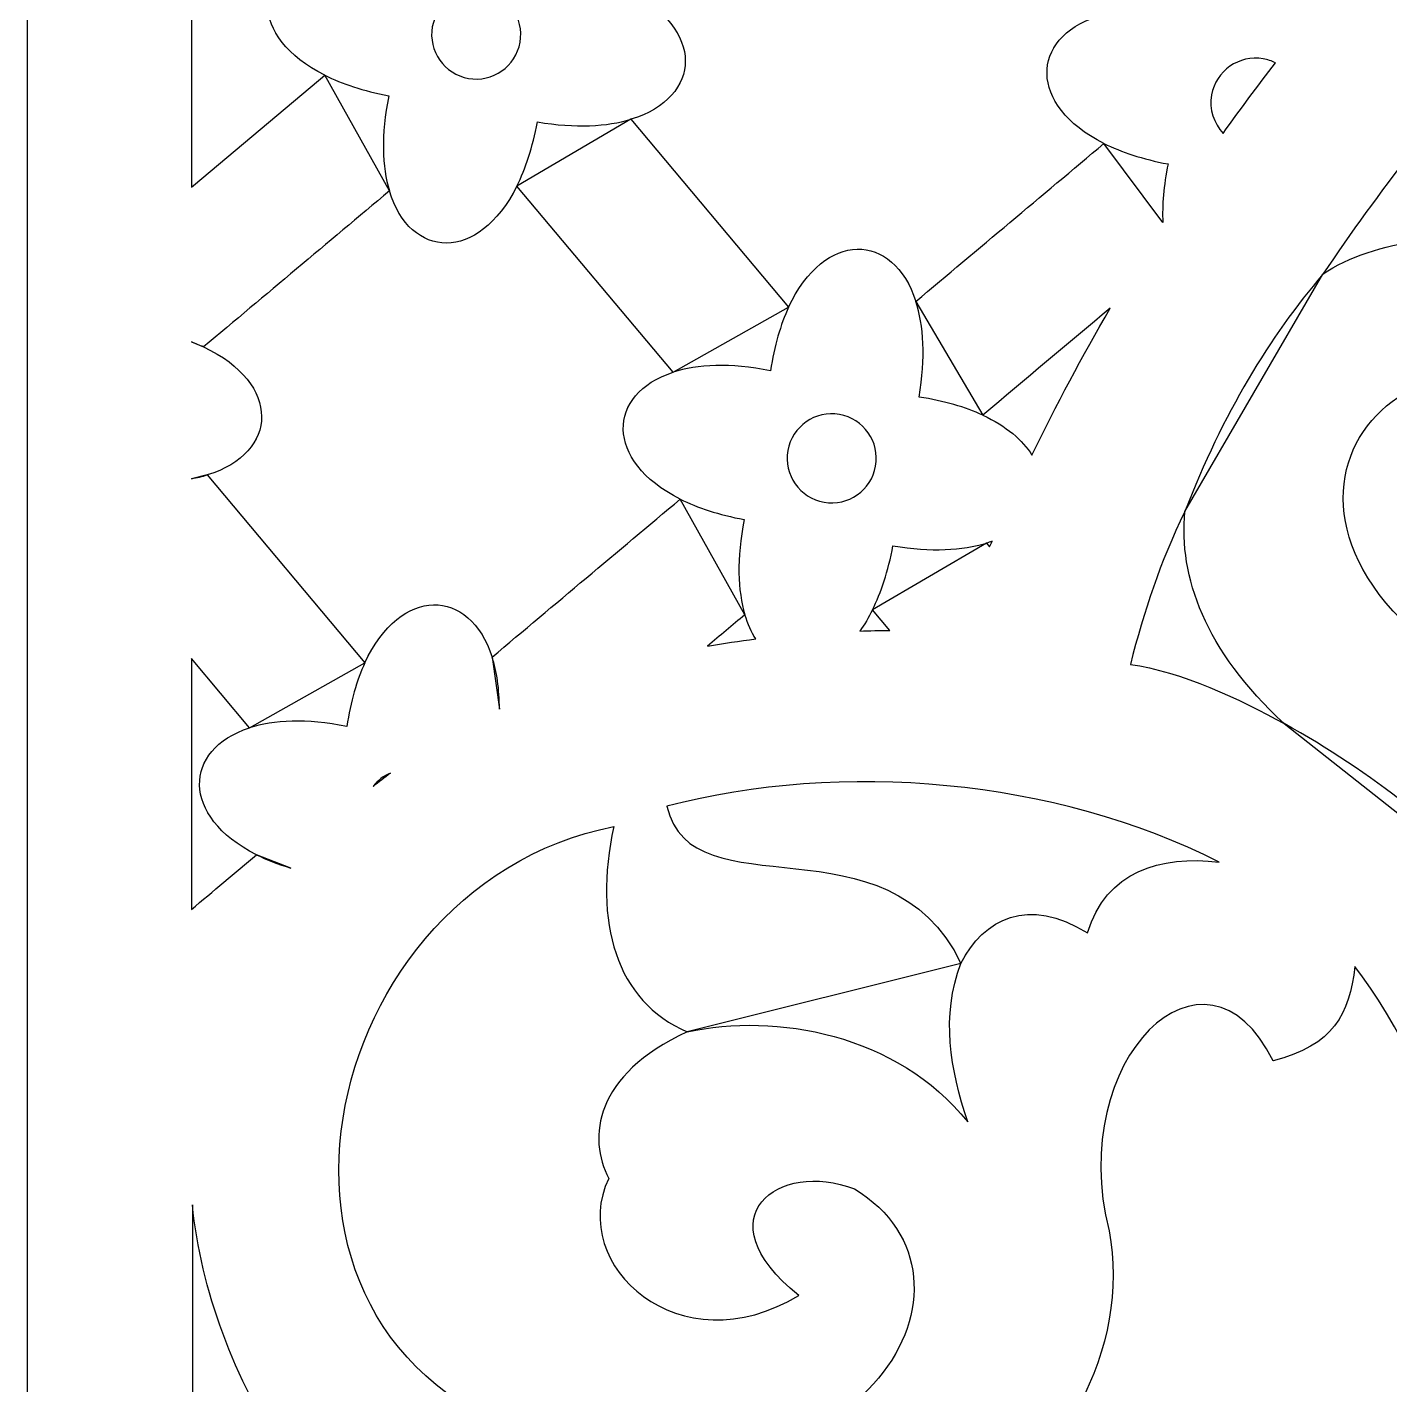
# Model space of a CAD drawing. Header units: centimetres. Extents: x -6 to 6, y -13.4 to 12.5.
# Drawn here: x -6.013 to -3.313, y 6.656 to 9.345 of the extents above; entities that cross this region are included whole.
import ezdxf

# ---------------------------------------------------------------- set-up
doc = ezdxf.new("R2010")
doc.units = ezdxf.units.CM
doc.header["$MEASUREMENT"] = 0
doc.layers.add('layer 1', color=7, linetype='Continuous')

msp = doc.modelspace()

# ---------------------------------------------------------------- linework, layer by layer
at = {"layer": 'layer 1', "color": 242}
for points, knots in [([(-6.01291, 12.507), (-6.01291, 12.507), (6.01826, 12.507), (6.01826, 12.507), (6.01826, 12.507), (6.01826, 12.507), (6.01826, -13.3845), (6.01826, -13.3845), (6.01826, -13.3845), (6.01826, -13.3845), (-6.01291, -13.3845), (-6.01291, -13.3845), (-6.01291, -13.3845), (-6.01291, -13.3845), (-6.01291, 12.507), (-6.01291, 12.507)], [0, 0, 0, 0, 0.2, 0.2, 0.2, 0.2, 0.4, 0.4, 0.4, 0.4, 0.6, 0.6, 0.6, 0.6, 1, 1, 1, 1]), ([(-5.68763, 9.79967), (-5.68763, 9.79967), (-5.43748, 9.50156), (-5.43748, 9.50156), (-5.43748, 9.50156), (-5.56861, 9.45914), (-5.57442, 9.32565), (-5.42333, 9.25018), (-5.42333, 9.25018), (-5.51143, 9.17625), (-5.59954, 9.10234), (-5.68763, 9.02842), (-5.68763, 9.02842), (-5.68763, 9.02842), (-5.68763, 9.79967), (-5.68763, 9.79967)], [0, 0, 0, 0, 0.2, 0.2, 0.2, 0.2, 0.4, 0.4, 0.4, 0.4, 0.6, 0.6, 0.6, 0.6, 1, 1, 1, 1]), ([(-4.45542, 9.72565), (-4.4146, 9.59022), (-4.27897, 9.58257), (-4.20266, 9.73535), (-4.20266, 9.73535), (-4.20266, 9.73535), (-3.8931, 9.36643), (-3.8931, 9.36643), (-3.8931, 9.36643), (-4.02423, 9.32401), (-4.03004, 9.19053), (-3.87895, 9.11506), (-3.87895, 9.11506), (-4.00325, 9.01076), (-4.12754, 8.90647), (-4.25183, 8.80218), (-4.25183, 8.80218), (-4.29631, 8.94018), (-4.43315, 8.94371), (-4.50403, 8.79039), (-4.50403, 8.79039), (-4.50403, 8.79039), (-4.8166, 9.16289), (-4.8166, 9.16289), (-4.8166, 9.16289), (-4.67427, 9.20585), (-4.66897, 9.34481), (-4.82391, 9.41644), (-4.82391, 9.41644), (-4.70109, 9.51951), (-4.57825, 9.62257), (-4.45542, 9.72565)], [0, 0, 0, 0, 0.1111111, 0.1111111, 0.1111111, 0.1111111, 0.2222222, 0.2222222, 0.2222222, 0.2222222, 0.3333333, 0.3333333, 0.3333333, 0.3333333, 0.4444444, 0.4444444, 0.4444444, 0.4444444, 0.5555556, 0.5555556, 0.5555556, 0.5555556, 0.6666667, 0.6666667, 0.6666667, 0.6666667, 0.7777778, 0.7777778, 0.7777778, 0.7777778, 1, 1, 1, 1]), ([(-5.03616, 9.31558), (-5.04461, 9.26768), (-5.09057, 9.23549), (-5.13847, 9.24394), (-5.13847, 9.24394), (-5.18638, 9.25239), (-5.21856, 9.29835), (-5.21011, 9.34625), (-5.21011, 9.34625), (-5.20167, 9.39415), (-5.15571, 9.42633), (-5.1078, 9.41789), (-5.1078, 9.41789), (-5.0599, 9.40944), (-5.02772, 9.36348), (-5.03616, 9.31558)], [0, 0, 0, 0, 0.2, 0.2, 0.2, 0.2, 0.4, 0.4, 0.4, 0.4, 0.6, 0.6, 0.6, 0.6, 1, 1, 1, 1]), ([(-3.44506, 8.85598), (-3.33423, 9.02074), (-3.2119, 9.17718), (-3.07926, 9.32415), (-3.07926, 9.32415), (-3.09706, 9.18799), (-3.06181, 9.06113), (-3.02918, 8.9356), (-3.02918, 8.9356), (-3.17343, 8.93717), (-3.34315, 8.92717), (-3.44506, 8.85598)], [0, 0, 0, 0, 0.25, 0.25, 0.25, 0.25, 0.5, 0.5, 0.5, 0.5, 1, 1, 1, 1]), ([(-3.53918, 9.27473), (-3.57461, 9.22888), (-3.60916, 9.18233), (-3.64283, 9.1351), (-3.64283, 9.1351), (-3.66137, 9.15474), (-3.67077, 9.18259), (-3.66573, 9.21113), (-3.66573, 9.21113), (-3.65729, 9.25903), (-3.61133, 9.29121), (-3.56342, 9.28277), (-3.56342, 9.28277), (-3.55478, 9.28124), (-3.54666, 9.27849), (-3.53918, 9.27473)], [0, 0, 0, 0, 0.2, 0.2, 0.2, 0.2, 0.4, 0.4, 0.4, 0.4, 0.6, 0.6, 0.6, 0.6, 1, 1, 1, 1]), ([(-5.29516, 9.02102), (-5.3095, 9.06859), (-5.31217, 9.13189), (-5.2964, 9.20959), (-5.2964, 9.20959), (-5.34699, 9.219), (-5.38916, 9.23311), (-5.42333, 9.25018), (-5.42333, 9.25018), (-5.42333, 9.25018), (-5.29516, 9.02102), (-5.29516, 9.02102)], [0, 0, 0, 0, 0.25, 0.25, 0.25, 0.25, 0.5, 0.5, 0.5, 0.5, 1, 1, 1, 1]), ([(-4.81659, 9.16288), (-4.86365, 9.14869), (-4.92563, 9.14495), (-5.00181, 9.15764), (-5.00181, 9.15764), (-5.01122, 9.10706), (-5.02533, 9.06489), (-5.0424, 9.03072), (-5.0424, 9.03072), (-5.0424, 9.03072), (-4.81659, 9.16288), (-4.81659, 9.16288)], [0, 0, 0, 0, 0.25, 0.25, 0.25, 0.25, 0.5, 0.5, 0.5, 0.5, 1, 1, 1, 1]), ([(-3.7624, 8.95862), (-3.76385, 8.99265), (-3.76077, 9.03134), (-3.75203, 9.07447), (-3.75203, 9.07447), (-3.80261, 9.08387), (-3.84478, 9.09799), (-3.87895, 9.11506), (-3.87895, 9.11506), (-3.87895, 9.11506), (-3.7624, 8.95862), (-3.7624, 8.95862)], [0, 0, 0, 0, 0.25, 0.25, 0.25, 0.25, 0.5, 0.5, 0.5, 0.5, 1, 1, 1, 1]), ([(-5.29516, 9.02102), (-5.25435, 8.8856), (-5.11872, 8.87794), (-5.0424, 9.03072), (-5.0424, 9.03072), (-5.0424, 9.03072), (-4.73284, 8.6618), (-4.73284, 8.6618), (-4.73284, 8.6618), (-4.86398, 8.61939), (-4.86979, 8.4859), (-4.7187, 8.41043), (-4.7187, 8.41043), (-4.84299, 8.30613), (-4.96729, 8.20184), (-5.09158, 8.09755), (-5.09158, 8.09755), (-5.13606, 8.23555), (-5.2729, 8.23907), (-5.34378, 8.08575), (-5.34378, 8.08575), (-5.34378, 8.08575), (-5.65635, 8.45826), (-5.65635, 8.45826), (-5.65635, 8.45826), (-5.51401, 8.50121), (-5.50872, 8.64018), (-5.66366, 8.71181), (-5.66366, 8.71181), (-5.54083, 8.81488), (-5.418, 8.91794), (-5.29516, 9.02102)], [0, 0, 0, 0, 0.1111111, 0.1111111, 0.1111111, 0.1111111, 0.2222222, 0.2222222, 0.2222222, 0.2222222, 0.3333333, 0.3333333, 0.3333333, 0.3333333, 0.4444444, 0.4444444, 0.4444444, 0.4444444, 0.5555556, 0.5555556, 0.5555556, 0.5555556, 0.6666667, 0.6666667, 0.6666667, 0.6666667, 0.7777778, 0.7777778, 0.7777778, 0.7777778, 1, 1, 1, 1]), ([(-0.82608, 6.31822), (-0.80141, 6.35481), (-0.77999, 6.38419), (-0.75035, 6.4178), (-0.75035, 6.4178), (-1.4585, 7.1263), (-2.16665, 7.83479), (-2.8748, 8.54328), (-2.8748, 8.54328), (-3.23132, 8.8684), (-3.67423, 8.42968), (-3.19475, 8.09159), (-3.19475, 8.09159), (-2.65522, 7.67544), (-2.05549, 7.23349), (-1.51595, 6.81734), (-1.51595, 6.81734), (-1.237, 6.72902), (-1.01229, 6.56073), (-0.82608, 6.31822)], [0, 0, 0, 0, 0.1666667, 0.1666667, 0.1666667, 0.1666667, 0.3333333, 0.3333333, 0.3333333, 0.3333333, 0.5, 0.5, 0.5, 0.5, 0.6666667, 0.6666667, 0.6666667, 0.6666667, 1, 1, 1, 1]), ([(-3.71862, 8.3857), (-3.64359, 8.58013), (-3.5505, 8.73246), (-3.44506, 8.85598), (-3.44506, 8.85598), (-3.44506, 8.85598), (-3.71862, 8.3857), (-3.71862, 8.3857)], [0, 0, 0, 0, 0.3333333, 0.3333333, 0.3333333, 0.3333333, 1, 1, 1, 1]), ([(-4.73284, 8.6618), (-4.68479, 8.67734), (-4.61997, 8.68069), (-4.53983, 8.66443), (-4.53983, 8.66443), (-4.53233, 8.71436), (-4.51981, 8.75625), (-4.50403, 8.79038), (-4.50403, 8.79038), (-4.50403, 8.79038), (-4.73284, 8.6618), (-4.73284, 8.6618)], [0, 0, 0, 0, 0.25, 0.25, 0.25, 0.25, 0.5, 0.5, 0.5, 0.5, 1, 1, 1, 1]), ([(-4.25184, 8.80218), (-4.2365, 8.75461), (-4.23213, 8.69108), (-4.24524, 8.61249), (-4.24524, 8.61249), (-4.19531, 8.60499), (-4.15342, 8.59247), (-4.11928, 8.57669), (-4.11928, 8.57669), (-4.11928, 8.57669), (-4.25184, 8.80218), (-4.25184, 8.80218)], [0, 0, 0, 0, 0.25, 0.25, 0.25, 0.25, 0.5, 0.5, 0.5, 0.5, 1, 1, 1, 1]), ([(-3.86644, 8.78886), (-3.92174, 8.69392), (-3.97365, 8.5968), (-4.02199, 8.49764), (-4.02199, 8.49764), (-4.04017, 8.52714), (-4.07237, 8.555), (-4.11928, 8.57669), (-4.11928, 8.57669), (-4.035, 8.64741), (-3.95072, 8.71813), (-3.86644, 8.78886)], [0, 0, 0, 0, 0.25, 0.25, 0.25, 0.25, 0.5, 0.5, 0.5, 0.5, 1, 1, 1, 1]), ([(-5.68763, 8.72185), (-5.67926, 8.71868), (-5.67127, 8.71532), (-5.66367, 8.71181), (-5.66367, 8.71181), (-5.66367, 8.71181), (-5.68763, 8.72185), (-5.68763, 8.72185)], [0, 0, 0, 0, 0.3333333, 0.3333333, 0.3333333, 0.3333333, 1, 1, 1, 1]), ([(-4.33153, 8.47583), (-4.33997, 8.42793), (-4.38594, 8.39574), (-4.43384, 8.40419), (-4.43384, 8.40419), (-4.48174, 8.41263), (-4.51392, 8.45859), (-4.50548, 8.5065), (-4.50548, 8.5065), (-4.49703, 8.5544), (-4.45107, 8.58658), (-4.40317, 8.57814), (-4.40317, 8.57814), (-4.35527, 8.56969), (-4.32308, 8.52373), (-4.33153, 8.47583)], [0, 0, 0, 0, 0.2, 0.2, 0.2, 0.2, 0.4, 0.4, 0.4, 0.4, 0.6, 0.6, 0.6, 0.6, 1, 1, 1, 1]), ([(-5.65634, 8.45826), (-5.66613, 8.45531), (-5.67656, 8.45281), (-5.68763, 8.45081), (-5.68763, 8.45081), (-5.68763, 8.45081), (-5.65634, 8.45826), (-5.65634, 8.45826)], [0, 0, 0, 0, 0.3333333, 0.3333333, 0.3333333, 0.3333333, 1, 1, 1, 1]), ([(-4.59052, 8.18127), (-4.60486, 8.22884), (-4.60753, 8.29214), (-4.59177, 8.36984), (-4.59177, 8.36984), (-4.64236, 8.37925), (-4.68453, 8.39336), (-4.7187, 8.41043), (-4.7187, 8.41043), (-4.7187, 8.41043), (-4.59052, 8.18127), (-4.59052, 8.18127)], [0, 0, 0, 0, 0.25, 0.25, 0.25, 0.25, 0.5, 0.5, 0.5, 0.5, 1, 1, 1, 1]), ([(-3.71862, 8.3857), (-3.73075, 8.25668), (-3.67969, 8.11148), (-3.52191, 7.96554), (-3.52191, 7.96554), (-3.60762, 8.0134), (-3.72706, 8.06942), (-3.82669, 8.08279), (-3.82669, 8.08279), (-3.79928, 8.1886), (-3.76852, 8.28473), (-3.71862, 8.3857)], [0, 0, 0, 0, 0.25, 0.25, 0.25, 0.25, 0.5, 0.5, 0.5, 0.5, 1, 1, 1, 1]), ([(-4.11196, 8.32314), (-4.15902, 8.30893), (-4.22099, 8.30519), (-4.29718, 8.31789), (-4.29718, 8.31789), (-4.30659, 8.26731), (-4.3207, 8.22514), (-4.33776, 8.19097), (-4.33776, 8.19097), (-4.33776, 8.19097), (-4.11196, 8.32314), (-4.11196, 8.32314)], [0, 0, 0, 0, 0.25, 0.25, 0.25, 0.25, 0.5, 0.5, 0.5, 0.5, 1, 1, 1, 1]), ([(-4.10083, 8.32681), (-4.10245, 8.3231), (-4.10408, 8.31938), (-4.10569, 8.31566), (-4.10569, 8.31566), (-4.10569, 8.31566), (-4.11196, 8.32314), (-4.11196, 8.32314), (-4.11196, 8.32314), (-4.10815, 8.32429), (-4.10445, 8.32553), (-4.10083, 8.32681)], [0, 0, 0, 0, 0.25, 0.25, 0.25, 0.25, 0.5, 0.5, 0.5, 0.5, 1, 1, 1, 1]), ([(-4.30362, 8.15027), (-4.3236, 8.1501), (-4.34337, 8.14969), (-4.36294, 8.14906), (-4.36294, 8.14906), (-4.35404, 8.16138), (-4.34558, 8.17531), (-4.33776, 8.19097), (-4.33776, 8.19097), (-4.33776, 8.19097), (-4.30362, 8.15027), (-4.30362, 8.15027)], [0, 0, 0, 0, 0.25, 0.25, 0.25, 0.25, 0.5, 0.5, 0.5, 0.5, 1, 1, 1, 1]), ([(-4.56901, 8.13324), (-4.60158, 8.12922), (-4.63342, 8.12447), (-4.66462, 8.11911), (-4.66462, 8.11911), (-4.63992, 8.13983), (-4.61522, 8.16055), (-4.59052, 8.18127), (-4.59052, 8.18127), (-4.58498, 8.16287), (-4.57767, 8.14684), (-4.56901, 8.13324)], [0, 0, 0, 0, 0.25, 0.25, 0.25, 0.25, 0.5, 0.5, 0.5, 0.5, 1, 1, 1, 1]), ([(-5.68763, 8.09427), (-5.68763, 8.09427), (-5.57259, 7.95717), (-5.57259, 7.95717), (-5.57259, 7.95717), (-5.70372, 7.91476), (-5.70954, 7.78127), (-5.55844, 7.7058), (-5.55844, 7.7058), (-5.6015, 7.66966), (-5.64457, 7.63354), (-5.68763, 7.59741), (-5.68763, 7.59741), (-5.68763, 7.59741), (-5.68763, 8.09427), (-5.68763, 8.09427)], [0, 0, 0, 0, 0.2, 0.2, 0.2, 0.2, 0.4, 0.4, 0.4, 0.4, 0.6, 0.6, 0.6, 0.6, 1, 1, 1, 1]), ([(-5.57259, 7.95717), (-5.52454, 7.97271), (-5.45972, 7.97605), (-5.37958, 7.95979), (-5.37958, 7.95979), (-5.37208, 8.00973), (-5.35956, 8.05162), (-5.34378, 8.08575), (-5.34378, 8.08575), (-5.34378, 8.08575), (-5.57259, 7.95717), (-5.57259, 7.95717)], [0, 0, 0, 0, 0.25, 0.25, 0.25, 0.25, 0.5, 0.5, 0.5, 0.5, 1, 1, 1, 1]), ([(-5.09158, 8.09754), (-5.08232, 8.06882), (-5.07707, 8.03426), (-5.07724, 7.9941), (-5.07724, 7.9941), (-5.07724, 7.9941), (-5.09158, 8.09754), (-5.09158, 8.09754)], [0, 0, 0, 0, 0.3333333, 0.3333333, 0.3333333, 0.3333333, 1, 1, 1, 1]), ([(-3.52191, 7.96554), (-3.34824, 7.86985), (-3.20006, 7.75147), (-3.05576, 7.59777), (-3.05576, 7.59777), (-3.05576, 7.59777), (-3.52191, 7.96554), (-3.52191, 7.96554)], [0, 0, 0, 0, 0.3333333, 0.3333333, 0.3333333, 0.3333333, 1, 1, 1, 1]), ([(-4.16259, 7.49048), (-4.30652, 7.79005), (-4.69647, 7.58755), (-4.74501, 7.80177), (-4.74501, 7.80177), (-4.40024, 7.89298), (-3.97514, 7.85616), (-3.65045, 7.69131), (-3.65045, 7.69131), (-3.76772, 7.70488), (-3.87491, 7.67319), (-3.91154, 7.55073), (-3.91154, 7.55073), (-4.02869, 7.62437), (-4.1174, 7.57918), (-4.16259, 7.49048)], [0, 0, 0, 0, 0.2, 0.2, 0.2, 0.2, 0.4, 0.4, 0.4, 0.4, 0.6, 0.6, 0.6, 0.6, 1, 1, 1, 1]), ([(-5.29292, 7.8677), (-5.30471, 7.85904), (-5.31624, 7.85023), (-5.32752, 7.84126), (-5.32752, 7.84126), (-5.31836, 7.85281), (-5.30642, 7.8619), (-5.29292, 7.8677)], [0, 0, 0, 0, 0.3333333, 0.3333333, 0.3333333, 0.3333333, 1, 1, 1, 1]), ([(-4.86057, 7.0644), (-4.90199, 7.14485), (-4.89023, 7.26921), (-4.70484, 7.35491), (-4.70484, 7.35491), (-4.84629, 7.41515), (-4.89147, 7.57247), (-4.85045, 7.7616), (-4.85045, 7.7616), (-5.46746, 7.63934), (-5.64716, 6.68442), (-4.93079, 6.53147), (-4.93079, 6.53147), (-4.35115, 6.39088), (-4.08278, 6.86783), (-4.37346, 7.04361), (-4.37346, 7.04361), (-4.52409, 7.10219), (-4.6764, 6.98671), (-4.48392, 6.83273), (-4.48392, 6.83273), (-4.71974, 6.68891), (-4.94251, 6.8929), (-4.86057, 7.0644)], [0, 0, 0, 0, 0.1428571, 0.1428571, 0.1428571, 0.1428571, 0.2857143, 0.2857143, 0.2857143, 0.2857143, 0.4285714, 0.4285714, 0.4285714, 0.4285714, 0.5714286, 0.5714286, 0.5714286, 0.5714286, 0.7142857, 0.7142857, 0.7142857, 0.7142857, 1, 1, 1, 1]), ([(-5.49072, 7.67939), (-5.51604, 7.68697), (-5.53859, 7.69589), (-5.55844, 7.7058), (-5.55844, 7.7058), (-5.55844, 7.7058), (-5.49072, 7.67939), (-5.49072, 7.67939)], [0, 0, 0, 0, 0.3333333, 0.3333333, 0.3333333, 0.3333333, 1, 1, 1, 1]), ([(-3.3815, 7.48415), (-3.22241, 7.27463), (-2.98069, 6.75527), (-3.31533, 6.34109), (-3.31533, 6.34109), (-4.06979, 6.32894), (-4.83238, 5.65635), (-4.77724, 4.83706), (-4.77724, 4.83706), (-5.05567, 5.26767), (-5.25329, 5.71585), (-5.16227, 6.22678), (-5.16227, 6.22678), (-4.40625, 5.98012), (-3.78258, 6.49551), (-3.86881, 6.96074), (-3.86881, 6.96074), (-3.95607, 7.30168), (-3.67731, 7.56839), (-3.54394, 7.29765), (-3.54394, 7.29765), (-3.42361, 7.32773), (-3.39353, 7.3899), (-3.3815, 7.48415)], [0, 0, 0, 0, 0.1428571, 0.1428571, 0.1428571, 0.1428571, 0.2857143, 0.2857143, 0.2857143, 0.2857143, 0.4285714, 0.4285714, 0.4285714, 0.4285714, 0.5714286, 0.5714286, 0.5714286, 0.5714286, 0.7142857, 0.7142857, 0.7142857, 0.7142857, 1, 1, 1, 1]), ([(-4.16259, 7.49048), (-4.20228, 7.38581), (-4.18375, 7.28116), (-4.14892, 7.1765), (-4.14892, 7.1765), (-4.28998, 7.3514), (-4.52913, 7.39288), (-4.70484, 7.35491), (-4.70484, 7.35491), (-4.70484, 7.35491), (-4.16259, 7.49048), (-4.16259, 7.49048)], [0, 0, 0, 0, 0.25, 0.25, 0.25, 0.25, 0.5, 0.5, 0.5, 0.5, 1, 1, 1, 1]), ([(-5.68565, 7.01225), (-5.66805, 6.84373), (-5.60592, 6.67114), (-5.49738, 6.50572), (-5.49738, 6.50572), (-5.61467, 6.05086), (-5.54685, 5.57422), (-5.32564, 5.07952), (-5.32564, 5.07952), (-5.45967, 4.98976), (-5.58179, 4.89458), (-5.68606, 4.79128), (-5.68606, 4.79128), (-5.68606, 4.79128), (-5.68565, 7.01225), (-5.68565, 7.01225)], [0, 0, 0, 0, 0.2, 0.2, 0.2, 0.2, 0.4, 0.4, 0.4, 0.4, 0.6, 0.6, 0.6, 0.6, 1, 1, 1, 1])]:
    msp.add_open_spline(points, degree=3, knots=knots, dxfattribs=at)
at = {"layer": 'layer 1', "color": 242, "lineweight": 9}
for points, knots in [([(-6.01291, 12.507), (-6.01291, 12.507), (6.01826, 12.507), (6.01826, 12.507), (6.01826, 12.507), (6.01826, 12.507), (6.01826, -13.3845), (6.01826, -13.3845), (6.01826, -13.3845), (6.01826, -13.3845), (-6.01291, -13.3845), (-6.01291, -13.3845), (-6.01291, -13.3845), (-6.01291, -13.3845), (-6.01291, 12.507), (-6.01291, 12.507)], [0, 0, 0, 0, 0.2, 0.2, 0.2, 0.2, 0.4, 0.4, 0.4, 0.4, 0.6, 0.6, 0.6, 0.6, 1, 1, 1, 1]), ([(-5.68763, 9.79967), (-5.68763, 9.79967), (-5.43748, 9.50156), (-5.43748, 9.50156), (-5.43748, 9.50156), (-5.56861, 9.45914), (-5.57442, 9.32565), (-5.42333, 9.25018), (-5.42333, 9.25018), (-5.51143, 9.17625), (-5.59954, 9.10234), (-5.68763, 9.02842), (-5.68763, 9.02842), (-5.68763, 9.02842), (-5.68763, 9.79967), (-5.68763, 9.79967)], [0, 0, 0, 0, 0.2, 0.2, 0.2, 0.2, 0.4, 0.4, 0.4, 0.4, 0.6, 0.6, 0.6, 0.6, 1, 1, 1, 1]), ([(-4.45542, 9.72565), (-4.4146, 9.59022), (-4.27897, 9.58257), (-4.20266, 9.73535), (-4.20266, 9.73535), (-4.20266, 9.73535), (-3.8931, 9.36643), (-3.8931, 9.36643), (-3.8931, 9.36643), (-4.02423, 9.32401), (-4.03004, 9.19053), (-3.87895, 9.11506), (-3.87895, 9.11506), (-4.00325, 9.01076), (-4.12754, 8.90647), (-4.25183, 8.80218), (-4.25183, 8.80218), (-4.29631, 8.94018), (-4.43315, 8.94371), (-4.50403, 8.79039), (-4.50403, 8.79039), (-4.50403, 8.79039), (-4.8166, 9.16289), (-4.8166, 9.16289), (-4.8166, 9.16289), (-4.67427, 9.20585), (-4.66897, 9.34481), (-4.82391, 9.41644), (-4.82391, 9.41644), (-4.70109, 9.51951), (-4.57825, 9.62257), (-4.45542, 9.72565)], [0, 0, 0, 0, 0.1111111, 0.1111111, 0.1111111, 0.1111111, 0.2222222, 0.2222222, 0.2222222, 0.2222222, 0.3333333, 0.3333333, 0.3333333, 0.3333333, 0.4444444, 0.4444444, 0.4444444, 0.4444444, 0.5555556, 0.5555556, 0.5555556, 0.5555556, 0.6666667, 0.6666667, 0.6666667, 0.6666667, 0.7777778, 0.7777778, 0.7777778, 0.7777778, 1, 1, 1, 1]), ([(-5.03616, 9.31558), (-5.04461, 9.26768), (-5.09057, 9.23549), (-5.13847, 9.24394), (-5.13847, 9.24394), (-5.18638, 9.25239), (-5.21856, 9.29835), (-5.21011, 9.34625), (-5.21011, 9.34625), (-5.20167, 9.39415), (-5.15571, 9.42633), (-5.1078, 9.41789), (-5.1078, 9.41789), (-5.0599, 9.40944), (-5.02772, 9.36348), (-5.03616, 9.31558)], [0, 0, 0, 0, 0.2, 0.2, 0.2, 0.2, 0.4, 0.4, 0.4, 0.4, 0.6, 0.6, 0.6, 0.6, 1, 1, 1, 1]), ([(-3.44506, 8.85598), (-3.33423, 9.02074), (-3.2119, 9.17718), (-3.07926, 9.32415), (-3.07926, 9.32415), (-3.09706, 9.18799), (-3.06181, 9.06113), (-3.02918, 8.9356), (-3.02918, 8.9356), (-3.17343, 8.93717), (-3.34315, 8.92717), (-3.44506, 8.85598)], [0, 0, 0, 0, 0.25, 0.25, 0.25, 0.25, 0.5, 0.5, 0.5, 0.5, 1, 1, 1, 1]), ([(-3.53918, 9.27473), (-3.57461, 9.22888), (-3.60916, 9.18233), (-3.64283, 9.1351), (-3.64283, 9.1351), (-3.66137, 9.15474), (-3.67077, 9.18259), (-3.66573, 9.21113), (-3.66573, 9.21113), (-3.65729, 9.25903), (-3.61133, 9.29121), (-3.56342, 9.28277), (-3.56342, 9.28277), (-3.55478, 9.28124), (-3.54666, 9.27849), (-3.53918, 9.27473)], [0, 0, 0, 0, 0.2, 0.2, 0.2, 0.2, 0.4, 0.4, 0.4, 0.4, 0.6, 0.6, 0.6, 0.6, 1, 1, 1, 1]), ([(-5.29516, 9.02102), (-5.3095, 9.06859), (-5.31217, 9.13189), (-5.2964, 9.20959), (-5.2964, 9.20959), (-5.34699, 9.219), (-5.38916, 9.23311), (-5.42333, 9.25018)], [0, 0, 0, 0, 0.3333333, 0.3333333, 0.3333333, 0.3333333, 1, 1, 1, 1]), ([(-4.81659, 9.16288), (-4.86365, 9.14869), (-4.92563, 9.14495), (-5.00181, 9.15764), (-5.00181, 9.15764), (-5.01122, 9.10706), (-5.02533, 9.06489), (-5.0424, 9.03072)], [0, 0, 0, 0, 0.3333333, 0.3333333, 0.3333333, 0.3333333, 1, 1, 1, 1]), ([(-3.7624, 8.95862), (-3.76385, 8.99265), (-3.76077, 9.03134), (-3.75203, 9.07447), (-3.75203, 9.07447), (-3.80261, 9.08387), (-3.84478, 9.09799), (-3.87895, 9.11506)], [0, 0, 0, 0, 0.3333333, 0.3333333, 0.3333333, 0.3333333, 1, 1, 1, 1]), ([(-5.29516, 9.02102), (-5.25435, 8.8856), (-5.11872, 8.87794), (-5.0424, 9.03072), (-5.0424, 9.03072), (-5.0424, 9.03072), (-4.73284, 8.6618), (-4.73284, 8.6618), (-4.73284, 8.6618), (-4.86398, 8.61939), (-4.86979, 8.4859), (-4.7187, 8.41043), (-4.7187, 8.41043), (-4.84299, 8.30613), (-4.96729, 8.20184), (-5.09158, 8.09755), (-5.09158, 8.09755), (-5.13606, 8.23555), (-5.2729, 8.23907), (-5.34378, 8.08575), (-5.34378, 8.08575), (-5.34378, 8.08575), (-5.65635, 8.45826), (-5.65635, 8.45826), (-5.65635, 8.45826), (-5.51401, 8.50121), (-5.50872, 8.64018), (-5.66366, 8.71181), (-5.66366, 8.71181), (-5.54083, 8.81488), (-5.418, 8.91794), (-5.29516, 9.02102)], [0, 0, 0, 0, 0.1111111, 0.1111111, 0.1111111, 0.1111111, 0.2222222, 0.2222222, 0.2222222, 0.2222222, 0.3333333, 0.3333333, 0.3333333, 0.3333333, 0.4444444, 0.4444444, 0.4444444, 0.4444444, 0.5555556, 0.5555556, 0.5555556, 0.5555556, 0.6666667, 0.6666667, 0.6666667, 0.6666667, 0.7777778, 0.7777778, 0.7777778, 0.7777778, 1, 1, 1, 1]), ([(-0.82608, 6.31822), (-0.80141, 6.35481), (-0.77999, 6.38419), (-0.75035, 6.4178), (-0.75035, 6.4178), (-1.4585, 7.1263), (-2.16665, 7.83479), (-2.8748, 8.54328), (-2.8748, 8.54328), (-3.23132, 8.8684), (-3.67423, 8.42968), (-3.19475, 8.09159), (-3.19475, 8.09159), (-2.65522, 7.67544), (-2.05549, 7.23349), (-1.51595, 6.81734), (-1.51595, 6.81734), (-1.237, 6.72902), (-1.01229, 6.56073), (-0.82608, 6.31822)], [0, 0, 0, 0, 0.1666667, 0.1666667, 0.1666667, 0.1666667, 0.3333333, 0.3333333, 0.3333333, 0.3333333, 0.5, 0.5, 0.5, 0.5, 0.6666667, 0.6666667, 0.6666667, 0.6666667, 1, 1, 1, 1]), ([(-4.73284, 8.6618), (-4.68479, 8.67734), (-4.61997, 8.68069), (-4.53983, 8.66443), (-4.53983, 8.66443), (-4.53233, 8.71436), (-4.51981, 8.75625), (-4.50403, 8.79038)], [0, 0, 0, 0, 0.3333333, 0.3333333, 0.3333333, 0.3333333, 1, 1, 1, 1]), ([(-4.25184, 8.80218), (-4.2365, 8.75461), (-4.23213, 8.69108), (-4.24524, 8.61249), (-4.24524, 8.61249), (-4.19531, 8.60499), (-4.15342, 8.59247), (-4.11928, 8.57669)], [0, 0, 0, 0, 0.3333333, 0.3333333, 0.3333333, 0.3333333, 1, 1, 1, 1]), ([(-3.86644, 8.78886), (-3.92174, 8.69392), (-3.97365, 8.5968), (-4.02199, 8.49764), (-4.02199, 8.49764), (-4.04017, 8.52714), (-4.07237, 8.555), (-4.11928, 8.57669), (-4.11928, 8.57669), (-4.035, 8.64741), (-3.95072, 8.71813), (-3.86644, 8.78886)], [0, 0, 0, 0, 0.25, 0.25, 0.25, 0.25, 0.5, 0.5, 0.5, 0.5, 1, 1, 1, 1]), ([(-4.33153, 8.47583), (-4.33997, 8.42793), (-4.38594, 8.39574), (-4.43384, 8.40419), (-4.43384, 8.40419), (-4.48174, 8.41263), (-4.51392, 8.45859), (-4.50548, 8.5065), (-4.50548, 8.5065), (-4.49703, 8.5544), (-4.45107, 8.58658), (-4.40317, 8.57814), (-4.40317, 8.57814), (-4.35527, 8.56969), (-4.32308, 8.52373), (-4.33153, 8.47583)], [0, 0, 0, 0, 0.2, 0.2, 0.2, 0.2, 0.4, 0.4, 0.4, 0.4, 0.6, 0.6, 0.6, 0.6, 1, 1, 1, 1]), ([(-4.59052, 8.18127), (-4.60486, 8.22884), (-4.60753, 8.29214), (-4.59177, 8.36984), (-4.59177, 8.36984), (-4.64236, 8.37925), (-4.68453, 8.39336), (-4.7187, 8.41043)], [0, 0, 0, 0, 0.3333333, 0.3333333, 0.3333333, 0.3333333, 1, 1, 1, 1]), ([(-3.71862, 8.3857), (-3.73075, 8.25668), (-3.67969, 8.11148), (-3.52191, 7.96554), (-3.52191, 7.96554), (-3.60762, 8.0134), (-3.72706, 8.06942), (-3.82669, 8.08279), (-3.82669, 8.08279), (-3.79928, 8.1886), (-3.76852, 8.28473), (-3.71862, 8.3857)], [0, 0, 0, 0, 0.25, 0.25, 0.25, 0.25, 0.5, 0.5, 0.5, 0.5, 1, 1, 1, 1]), ([(-4.11196, 8.32314), (-4.15902, 8.30893), (-4.22099, 8.30519), (-4.29718, 8.31789), (-4.29718, 8.31789), (-4.30659, 8.26731), (-4.3207, 8.22514), (-4.33776, 8.19097)], [0, 0, 0, 0, 0.3333333, 0.3333333, 0.3333333, 0.3333333, 1, 1, 1, 1]), ([(-4.10083, 8.32681), (-4.10245, 8.3231), (-4.10408, 8.31938), (-4.10569, 8.31566), (-4.10569, 8.31566), (-4.10569, 8.31566), (-4.11196, 8.32314), (-4.11196, 8.32314), (-4.11196, 8.32314), (-4.10815, 8.32429), (-4.10445, 8.32553), (-4.10083, 8.32681)], [0, 0, 0, 0, 0.25, 0.25, 0.25, 0.25, 0.5, 0.5, 0.5, 0.5, 1, 1, 1, 1]), ([(-4.30362, 8.15027), (-4.3236, 8.1501), (-4.34337, 8.14969), (-4.36294, 8.14906), (-4.36294, 8.14906), (-4.35404, 8.16138), (-4.34558, 8.17531), (-4.33776, 8.19097), (-4.33776, 8.19097), (-4.33776, 8.19097), (-4.30362, 8.15027), (-4.30362, 8.15027)], [0, 0, 0, 0, 0.25, 0.25, 0.25, 0.25, 0.5, 0.5, 0.5, 0.5, 1, 1, 1, 1]), ([(-4.56901, 8.13324), (-4.60158, 8.12922), (-4.63342, 8.12447), (-4.66462, 8.11911), (-4.66462, 8.11911), (-4.63992, 8.13983), (-4.61522, 8.16055), (-4.59052, 8.18127), (-4.59052, 8.18127), (-4.58498, 8.16287), (-4.57767, 8.14684), (-4.56901, 8.13324)], [0, 0, 0, 0, 0.25, 0.25, 0.25, 0.25, 0.5, 0.5, 0.5, 0.5, 1, 1, 1, 1]), ([(-5.68763, 8.09427), (-5.68763, 8.09427), (-5.57259, 7.95717), (-5.57259, 7.95717), (-5.57259, 7.95717), (-5.70372, 7.91476), (-5.70954, 7.78127), (-5.55844, 7.7058), (-5.55844, 7.7058), (-5.6015, 7.66966), (-5.64457, 7.63354), (-5.68763, 7.59741), (-5.68763, 7.59741), (-5.68763, 7.59741), (-5.68763, 8.09427), (-5.68763, 8.09427)], [0, 0, 0, 0, 0.2, 0.2, 0.2, 0.2, 0.4, 0.4, 0.4, 0.4, 0.6, 0.6, 0.6, 0.6, 1, 1, 1, 1]), ([(-5.57259, 7.95717), (-5.52454, 7.97271), (-5.45972, 7.97605), (-5.37958, 7.95979), (-5.37958, 7.95979), (-5.37208, 8.00973), (-5.35956, 8.05162), (-5.34378, 8.08575)], [0, 0, 0, 0, 0.3333333, 0.3333333, 0.3333333, 0.3333333, 1, 1, 1, 1]), ([(-4.16259, 7.49048), (-4.30652, 7.79005), (-4.69647, 7.58755), (-4.74501, 7.80177), (-4.74501, 7.80177), (-4.40024, 7.89298), (-3.97514, 7.85616), (-3.65045, 7.69131), (-3.65045, 7.69131), (-3.76772, 7.70488), (-3.87491, 7.67319), (-3.91154, 7.55073), (-3.91154, 7.55073), (-4.02869, 7.62437), (-4.1174, 7.57918), (-4.16259, 7.49048)], [0, 0, 0, 0, 0.2, 0.2, 0.2, 0.2, 0.4, 0.4, 0.4, 0.4, 0.6, 0.6, 0.6, 0.6, 1, 1, 1, 1]), ([(-5.29292, 7.8677), (-5.30471, 7.85904), (-5.31624, 7.85023), (-5.32752, 7.84126), (-5.32752, 7.84126), (-5.31836, 7.85281), (-5.30642, 7.8619), (-5.29292, 7.8677)], [0, 0, 0, 0, 0.3333333, 0.3333333, 0.3333333, 0.3333333, 1, 1, 1, 1]), ([(-4.86057, 7.0644), (-4.90199, 7.14485), (-4.89023, 7.26921), (-4.70484, 7.35491), (-4.70484, 7.35491), (-4.84629, 7.41515), (-4.89147, 7.57247), (-4.85045, 7.7616), (-4.85045, 7.7616), (-5.46746, 7.63934), (-5.64716, 6.68442), (-4.93079, 6.53147), (-4.93079, 6.53147), (-4.35115, 6.39088), (-4.08278, 6.86783), (-4.37346, 7.04361), (-4.37346, 7.04361), (-4.52409, 7.10219), (-4.6764, 6.98671), (-4.48392, 6.83273), (-4.48392, 6.83273), (-4.71974, 6.68891), (-4.94251, 6.8929), (-4.86057, 7.0644)], [0, 0, 0, 0, 0.1428571, 0.1428571, 0.1428571, 0.1428571, 0.2857143, 0.2857143, 0.2857143, 0.2857143, 0.4285714, 0.4285714, 0.4285714, 0.4285714, 0.5714286, 0.5714286, 0.5714286, 0.5714286, 0.7142857, 0.7142857, 0.7142857, 0.7142857, 1, 1, 1, 1]), ([(-3.3815, 7.48415), (-3.22241, 7.27463), (-2.98069, 6.75527), (-3.31533, 6.34109), (-3.31533, 6.34109), (-4.06979, 6.32894), (-4.83238, 5.65635), (-4.77724, 4.83706), (-4.77724, 4.83706), (-5.05567, 5.26767), (-5.25329, 5.71585), (-5.16227, 6.22678), (-5.16227, 6.22678), (-4.40625, 5.98012), (-3.78258, 6.49551), (-3.86881, 6.96074), (-3.86881, 6.96074), (-3.95607, 7.30168), (-3.67731, 7.56839), (-3.54394, 7.29765), (-3.54394, 7.29765), (-3.42361, 7.32773), (-3.39353, 7.3899), (-3.3815, 7.48415)], [0, 0, 0, 0, 0.1428571, 0.1428571, 0.1428571, 0.1428571, 0.2857143, 0.2857143, 0.2857143, 0.2857143, 0.4285714, 0.4285714, 0.4285714, 0.4285714, 0.5714286, 0.5714286, 0.5714286, 0.5714286, 0.7142857, 0.7142857, 0.7142857, 0.7142857, 1, 1, 1, 1]), ([(-4.16259, 7.49048), (-4.20228, 7.38581), (-4.18375, 7.28116), (-4.14892, 7.1765), (-4.14892, 7.1765), (-4.28998, 7.3514), (-4.52913, 7.39288), (-4.70484, 7.35491)], [0, 0, 0, 0, 0.3333333, 0.3333333, 0.3333333, 0.3333333, 1, 1, 1, 1]), ([(-5.68565, 7.01225), (-5.66805, 6.84373), (-5.60592, 6.67114), (-5.49738, 6.50572), (-5.49738, 6.50572), (-5.61467, 6.05086), (-5.54685, 5.57422), (-5.32564, 5.07952), (-5.32564, 5.07952), (-5.45967, 4.98976), (-5.58179, 4.89458), (-5.68606, 4.79128), (-5.68606, 4.79128), (-5.68606, 4.79128), (-5.68565, 7.01225), (-5.68565, 7.01225)], [0, 0, 0, 0, 0.2, 0.2, 0.2, 0.2, 0.4, 0.4, 0.4, 0.4, 0.6, 0.6, 0.6, 0.6, 1, 1, 1, 1])]:
    msp.add_open_spline(points, degree=3, knots=knots, dxfattribs=at)
for points in [[(-3.71862, 8.3857), (-3.64359, 8.58013), (-3.5505, 8.73246), (-3.44506, 8.85598)], [(-5.68763, 8.72185), (-5.67926, 8.71868), (-5.67127, 8.71532), (-5.66367, 8.71181)], [(-5.65634, 8.45826), (-5.66613, 8.45531), (-5.67656, 8.45281), (-5.68763, 8.45081)], [(-5.09158, 8.09754), (-5.08232, 8.06882), (-5.07707, 8.03426), (-5.07724, 7.9941)], [(-3.52191, 7.96554), (-3.34824, 7.86985), (-3.20006, 7.75147), (-3.05576, 7.59777)], [(-5.49072, 7.67939), (-5.51604, 7.68697), (-5.53859, 7.69589), (-5.55844, 7.7058)]]:
    msp.add_open_spline(points, degree=3, dxfattribs=at)

doc.saveas('drawing.dxf')
